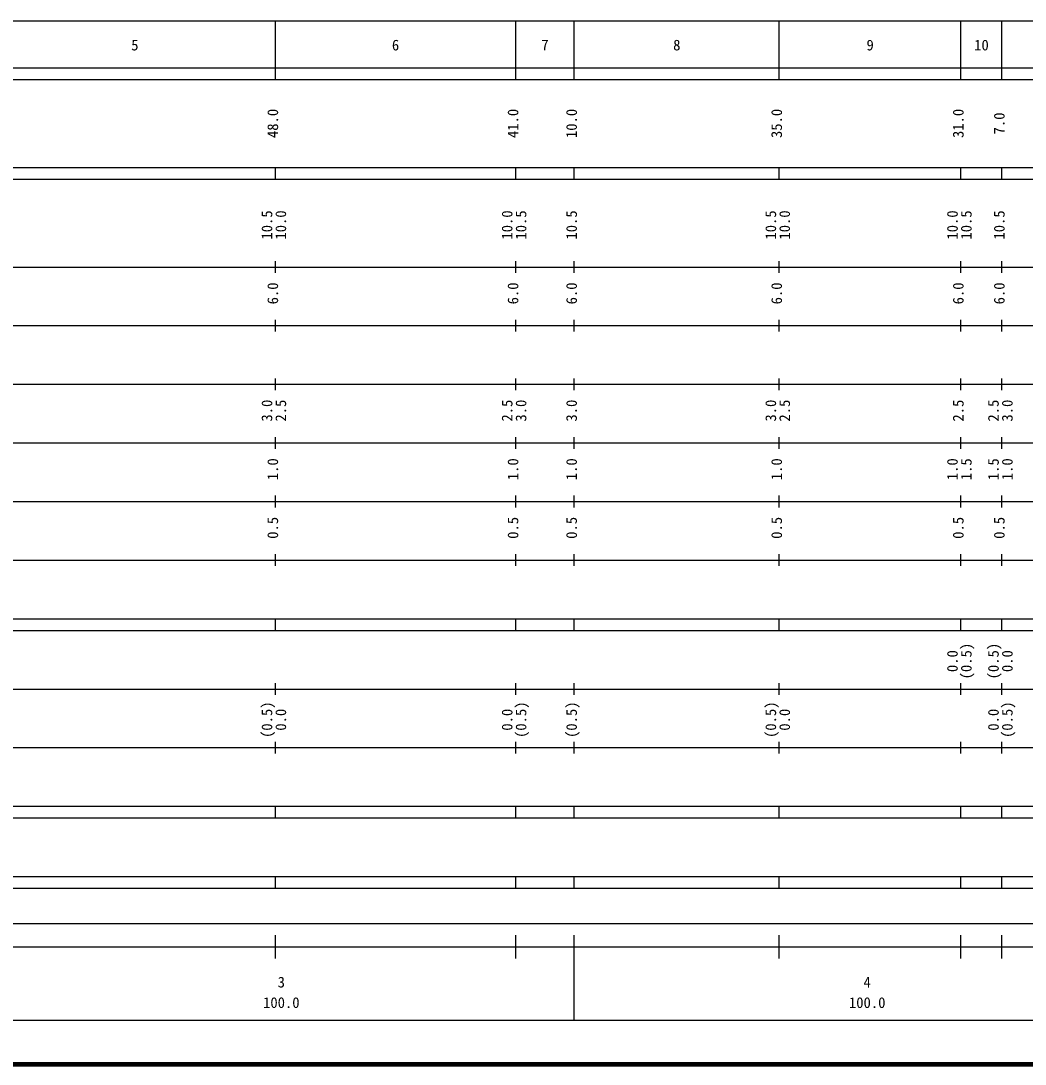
# Model space of a CAD drawing. Units: millimetres on the paper, enlarged 1000 times. Extents: x 40000 to 680000, y 20000 to 380000.
# Drawn here: x 273543 to 444958, y 20000 to 198000 of the extents above; entities that cross this region are included whole.
import ezdxf
from ezdxf.enums import TextEntityAlignment as Align

# ---------------------------------------------------------------- set-up
doc = ezdxf.new("R2010")
doc.units = ezdxf.units.MM
doc.header["$LTSCALE"] = 1000
doc.layers.add('M-TTL', color=2, linetype='Continuous', lineweight=140)
doc.layers.add('M-TTL-BAND', color=7, linetype='Continuous', lineweight=25)
doc.styles.add('ＭＳ ゴシック', font='')
doc.styles.get('ＭＳ ゴシック').set_extended_font_data('MS Gothic')

msp = doc.modelspace()

# ---------------------------------------------------------------- linework, layer by layer
at = {"layer": 'M-TTL'}
msp.add_line((40000, 20000), (680000, 20000), dxfattribs=at)
at = {"layer": 'M-TTL-BAND'}
for p, q in [((68000, 198000), (579000, 198000)), ((317000, 188000), (317000, 198000)), ((358000, 188000), (358000, 198000)), ((368000, 188000), (368000, 198000)), ((403000, 188000), (403000, 198000)), ((434000, 188000), (434000, 198000)), ((441000, 188000), (441000, 198000)), ((40000, 190000), (579000, 190000)), ((40000, 188000), (579000, 188000)), ((40000, 173000), (579000, 173000)), ((317000, 171000), (317000, 173000)), ((358000, 171000), (358000, 173000)), ((368000, 171000), (368000, 173000)), ((403000, 171000), (403000, 173000)), ((434000, 171000), (434000, 173000)), ((441000, 171000), (441000, 173000)), ((40000, 171000), (579000, 171000)), ((317000, 155000), (317000, 157000)), ((358000, 155000), (358000, 157000)), ((368000, 155000), (368000, 157000)), ((403000, 155000), (403000, 157000)), ((434000, 155000), (434000, 157000)), ((441000, 155000), (441000, 157000)), ((40000, 156000), (579000, 156000)), ((46000, 146000), (579000, 146000)), ((317000, 145000), (317000, 147000)), ((358000, 145000), (358000, 147000)), ((368000, 145000), (368000, 147000)), ((403000, 145000), (403000, 147000)), ((434000, 145000), (434000, 147000)), ((441000, 145000), (441000, 147000)), ((52000, 136000), (579000, 136000)), ((317000, 135000), (317000, 137000)), ((358000, 135000), (358000, 137000)), ((368000, 135000), (368000, 137000)), ((403000, 135000), (403000, 137000)), ((434000, 135000), (434000, 137000)), ((441000, 135000), (441000, 137000)), ((317000, 125000), (317000, 127000)), ((358000, 125000), (358000, 127000)), ((368000, 125000), (368000, 127000)), ((403000, 125000), (403000, 127000)), ((434000, 125000), (434000, 127000)), ((441000, 125000), (441000, 127000)), ((46000, 126000), (579000, 126000)), ((52000, 116000), (579000, 116000)), ((317000, 115000), (317000, 117000)), ((358000, 115000), (358000, 117000)), ((368000, 115000), (368000, 117000)), ((403000, 115000), (403000, 117000)), ((434000, 115000), (434000, 117000)), ((441000, 115000), (441000, 117000)), ((317000, 105000), (317000, 107000)), ((358000, 105000), (358000, 107000)), ((368000, 105000), (368000, 107000)), ((403000, 105000), (403000, 107000)), ((434000, 105000), (434000, 107000)), ((441000, 105000), (441000, 107000)), ((46000, 106000), (579000, 106000)), ((40000, 96000), (579000, 96000)), ((317000, 94000), (317000, 96000)), ((358000, 94000), (358000, 96000)), ((368000, 94000), (368000, 96000)), ((403000, 94000), (403000, 96000)), ((434000, 94000), (434000, 96000)), ((441000, 94000), (441000, 96000)), ((40000, 94000), (579000, 94000)), ((49000, 84000), (579000, 84000)), ((317000, 83000), (317000, 85000)), ((358000, 83000), (358000, 85000)), ((368000, 83000), (368000, 85000)), ((403000, 83000), (403000, 85000)), ((434000, 83000), (434000, 85000)), ((441000, 83000), (441000, 85000)), ((317000, 73000), (317000, 75000)), ((358000, 73000), (358000, 75000)), ((368000, 73000), (368000, 75000)), ((403000, 73000), (403000, 75000)), ((434000, 73000), (434000, 75000)), ((441000, 73000), (441000, 75000)), ((40000, 74000), (579000, 74000)), ((40000, 64000), (579000, 64000)), ((317000, 62000), (317000, 64000)), ((358000, 62000), (358000, 64000)), ((368000, 62000), (368000, 64000)), ((403000, 62000), (403000, 64000)), ((434000, 62000), (434000, 64000)), ((441000, 62000), (441000, 64000)), ((40000, 62000), (579000, 62000)), ((40000, 52000), (579000, 52000)), ((317000, 50000), (317000, 52000)), ((358000, 50000), (358000, 52000)), ((368000, 50000), (368000, 52000)), ((403000, 50000), (403000, 52000)), ((434000, 50000), (434000, 52000)), ((441000, 50000), (441000, 52000)), ((40000, 50000), (579000, 50000)), ((71000, 44000), (565000, 44000)), ((317000, 38000), (317000, 42000)), ((358000, 38000), (358000, 42000)), ((368000, 27500), (368000, 42000)), ((403000, 38000), (403000, 42000)), ((434000, 38000), (434000, 42000)), ((441000, 38000), (441000, 42000)), ((40000, 40000), (579000, 40000)), ((68000, 27500), (579000, 27500))]:
    msp.add_line(p, q, dxfattribs=at)

# ---------------------------------------------------------------- texts
at = {"layer": 'M-TTL-BAND', "style": 'ＭＳ ゴシック'}
for s, p in [('5', (293000, 192405)), ('6', (337500, 192405)), ('7', (363000, 192405)), ('8', (385500, 192405)), ('9', (418500, 192405)), ('10', (437500, 192405)), ('3', (318000, 32523)), ('4', (418000, 32523)), ('100.0', (318000, 29033)), ('100.0', (418000, 29033))]:
    msp.add_text(s, height=1833, dxfattribs=at).set_placement(p, align=Align.BOTTOM_CENTER)
for s, p in [('48.0', (318000, 180500)), ('41.0', (359000, 180500)), ('10.0', (369000, 180500)), ('35.0', (404000, 180500)), ('31.0', (435000, 180500)), ('7.0', (442000, 180500)), ('10.5', (317000, 163174)), ('10.0', (319370, 163174)), ('10.0', (358000, 163174)), ('10.5', (360370, 163174)), ('10.5', (369000, 163174)), ('10.5', (403000, 163174)), ('10.0', (405370, 163174)), ('10.0', (434000, 163174)), ('10.5', (436370, 163174)), ('10.5', (442000, 163174)), ('6.0', (318000, 151500)), ('6.0', (359000, 151500)), ('6.0', (369000, 151500)), ('6.0', (404000, 151500)), ('6.0', (435000, 151500)), ('6.0', (442000, 151500)), ('3.0', (317000, 131500)), ('2.5', (319370, 131500)), ('2.5', (358000, 131500)), ('3.0', (360370, 131500)), ('3.0', (369000, 131500)), ('3.0', (403000, 131500)), ('2.5', (405370, 131500)), ('2.5', (435000, 131500)), ('2.5', (441000, 131500)), ('3.0', (443370, 131500)), ('1.0', (318000, 121500)), ('1.0', (359000, 121500)), ('1.0', (369000, 121500)), ('1.0', (404000, 121500)), ('1.0', (434000, 121500)), ('1.5', (436370, 121500)), ('1.5', (441000, 121500)), ('1.0', (443370, 121500)), ('0.5', (318000, 111500)), ('0.5', (359000, 111500)), ('0.5', (369000, 111500)), ('0.5', (404000, 111500)), ('0.5', (435000, 111500)), ('0.5', (442000, 111500)), ('(0.5)', (436370, 88764)), ('(0.5)', (441000, 88764)), ('0.0', (434000, 88764)), ('0.0', (443370, 88764)), ('(0.5)', (317000, 78764)), ('0.0', (319370, 78764)), ('0.0', (358000, 78764)), ('(0.5)', (360370, 78764)), ('(0.5)', (369000, 78764)), ('(0.5)', (403000, 78764)), ('0.0', (405370, 78764)), ('0.0', (441000, 78764)), ('(0.5)', (443370, 78764))]:
    msp.add_text(s, height=1833, rotation=90, dxfattribs=at).set_placement(p, align=Align.BOTTOM_CENTER)

doc.saveas('drawing.dxf')
